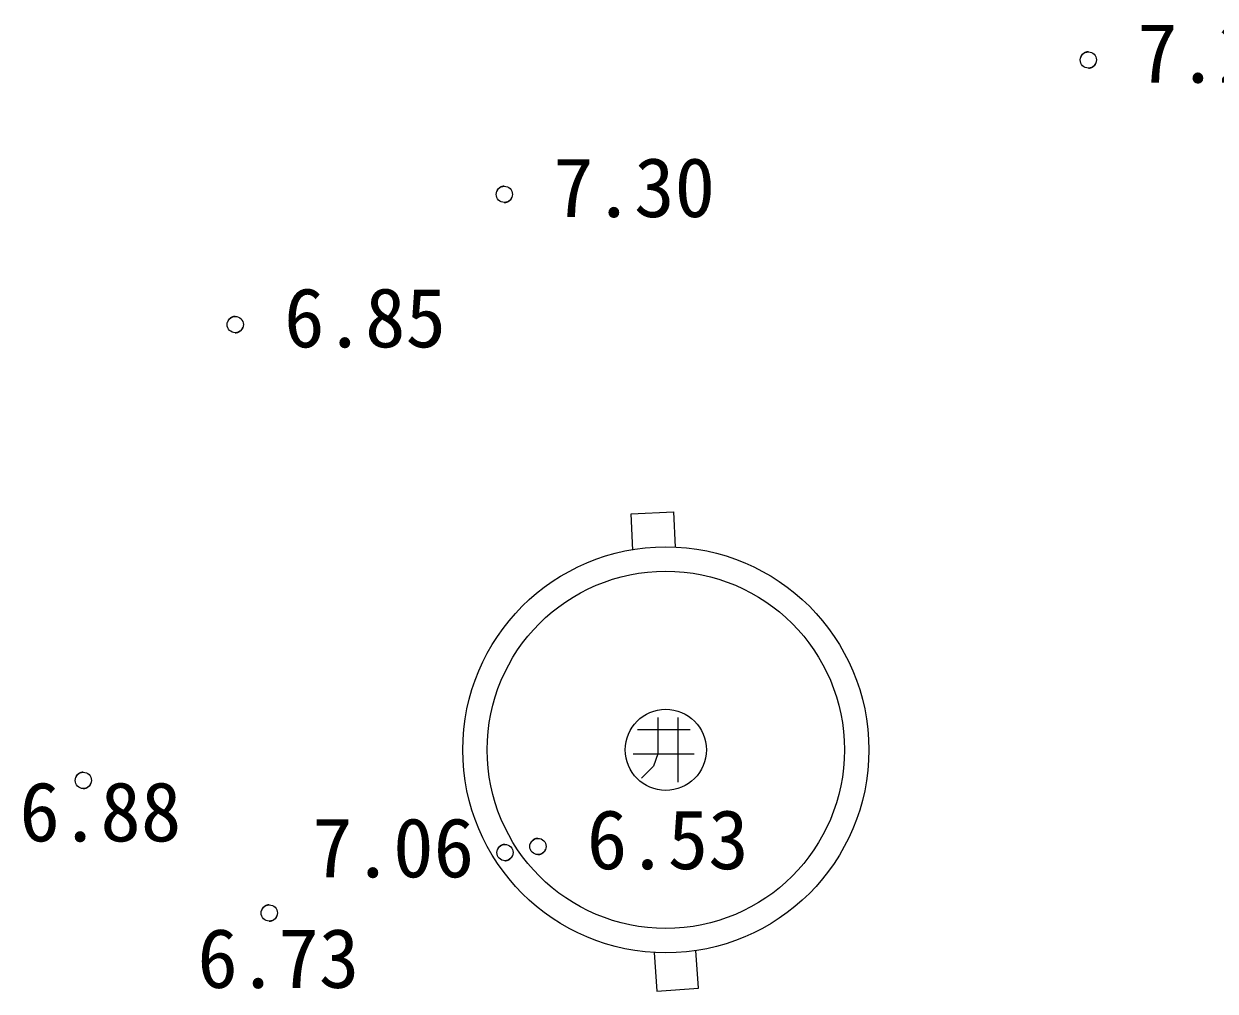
# Model space of a CAD drawing. Units: millimetres, scale not verified. Extents: x -205250 to 205250, y -143500 to 143500.
# Drawn here: x -84604 to -69936, y 7089 to 19002 of the extents above; entities that cross this region are included whole.
import ezdxf
from ezdxf.enums import TextEntityAlignment as Align

# ---------------------------------------------------------------- set-up
doc = ezdxf.new("R2010")
doc.units = ezdxf.units.MM
doc.header["$LTSCALE"] = 500
doc.linetypes.add('DOTTED', pattern=[1.75, 0.25, -1.5])
doc.layers.add('0-1_現況図面', color=7, linetype='Continuous', lineweight=13)
doc.layers.add('0-2_単点（標高）', color=7, linetype='DOTTED', lineweight=18)
doc.styles.add('ＭＳ ゴシック', font='')
doc.styles.get('ＭＳ ゴシック').set_extended_font_data('MS Gothic')

msp = doc.modelspace()

# ---------------------------------------------------------------- linework, layer by layer
at = {"layer": '0-1_現況図面', "lineweight": 25}
for p, q in [((-76550, 10461), (-76550, 9661)), ((-77050, 10311), (-76400, 10311)), ((-77100, 10011), (-76350, 10011))]:
    msp.add_line(p, q, dxfattribs=at)
at = {"layer": '0-1_現況図面'}
for points in [[(-77105.1, 12519.8), (-77125, 12969), (-76605, 12992), (-76585.8, 12558.4)], [(-76843.6, 7565.1), (-76811, 7089), (-76297.5, 7124.2), (-76329.3, 7588.6)]]:
    msp.add_lwpolyline(points, dxfattribs=at)
at = {"layer": '0-1_現況図面', "lineweight": 25}
msp.add_lwpolyline([(-76800, 10461), (-76800, 10011), (-76850, 9861), (-77000, 9711)], dxfattribs=at)
at = {"layer": '0-1_現況図面'}
for radius in [2500, 2200]:
    msp.add_circle((-76700, 10061), radius, dxfattribs=at)
at = {"layer": '0-1_現況図面', "lineweight": 25}
msp.add_circle((-76700, 10061), 500, dxfattribs=at)
at = {"layer": '0-2_単点（標高）', "linetype": 'Continuous', "lineweight": 13}
for centre in [(-71497, 18557), (-78688, 16902), (-82001, 15298), (-83872, 9685), (-78274, 8871), (-78680, 8796), (-81582, 8052)]:
    msp.add_circle(centre, 100, dxfattribs=at)
at = {"layer": '0-2_単点（標高）'}
for centre, start, end in [((-71497, 18557), 90, 270), ((-71497, 18557), 270, 90), ((-78688, 16902), 90, 270), ((-78688, 16902), 270, 90), ((-82001, 15298), 90, 270), ((-82001, 15298), 270, 90), ((-83872, 9685), 90, 270), ((-83872, 9685), 270, 90), ((-78274, 8871), 90, 270), ((-78274, 8871), 270, 90), ((-78680, 8796), 90, 270), ((-78680, 8796), 270, 90), ((-81582, 8052), 90, 270), ((-81582, 8052), 270, 90)]:
    msp.add_arc(centre, 100, start, end, dxfattribs=at)

# ---------------------------------------------------------------- texts
at = {"layer": '0-2_単点（標高）', "style": 'ＭＳ ゴシック'}
for s, p in [('7.21', (-70896.5, 18057)), ('7.30', (-78087.5, 16402)), ('6.85', (-81400.5, 14798)), ('6.88', (-84659.1, 8713.6)), ('6.53', (-77673.5, 8371)), ('7.06', (-81055.1, 8271.2)), ('6.73', (-82468, 6908.9))]:
    msp.add_text(s, height=733.1, dxfattribs=at).set_placement(p, align=Align.BOTTOM_LEFT)

doc.saveas('drawing.dxf')
